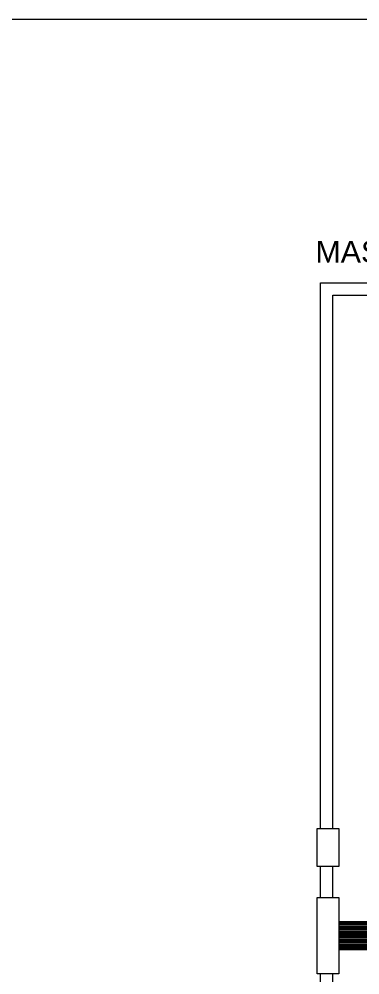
# Model space of a CAD drawing. Header units: millimetres. Extents: x 1937 to 4749, y 83 to 1608.
# Drawn here: x 2794.6 to 2863.5, y 181.3 to 374.9 of the extents above; entities that cross this region are included whole.
import ezdxf

# ---------------------------------------------------------------- set-up
doc = ezdxf.new("R2010")
doc.units = ezdxf.units.MM
doc.layers.get('0').update_dxf_attribs({"lineweight": 0})
for name, color, linetype, lineweight in [('Box Panel', 7, 'Continuous', 0), ('Enc_Dir', 2, 'Continuous', 30), ('Enc_In', 3, 'Continuous', 30)]:
    doc.layers.add(name, color=color, linetype=linetype, lineweight=lineweight)
doc.layers.add('Text', color=7, linetype='Continuous')
doc.styles.get("Standard").update_dxf_attribs({"font": 'arial.ttf'})

msp = doc.modelspace()

# ---------------------------------------------------------------- linework, layer by layer
for points in [[(2784.829, 374.945), (3194.829, 374.945), (3194.829, 87.945), (2784.829, 87.945)], [(2854.897, 210.984), (2859.272, 210.984), (2859.272, 203.234), (2854.897, 203.234)], [(2854.897, 196.984), (2859.272, 196.984), (2859.272, 181.484), (2854.897, 181.484)]]:
    msp.add_lwpolyline(points, close=True)
at = {"layer": 'Box Panel'}
for points in [[(2855.522, 210.984), (2855.522, 321.484), (2980.522, 321.484), (2980.522, 194.297)], [(2858.022, 210.984), (2858.022, 318.984), (2978.022, 318.984), (2978.022, 194.297)], [(2855.522, 196.984), (2855.522, 203.234)], [(2858.022, 196.984), (2858.022, 203.234)], [(2980.522, 185.547), (2980.522, 171.484), (2855.522, 171.484), (2855.522, 171.484), (2855.522, 181.484)], [(2978.022, 185.547), (2978.022, 173.984), (2858.022, 173.984), (2858.022, 173.984), (2858.022, 181.484)]]:
    msp.add_lwpolyline(points, dxfattribs=at)
at = {"layer": 'Enc_Dir'}
for p, q in [((2870.022, 191.484), (2859.272, 191.484)), ((2871.022, 190.484), (2859.272, 190.484)), ((2872.022, 189.484), (2859.272, 189.484)), ((2873.022, 188.484), (2859.272, 188.484)), ((2874.022, 187.484), (2859.272, 187.484)), ((2875.022, 186.484), (2859.272, 186.484))]:
    msp.add_line(p, q, dxfattribs=at)
at = {"layer": 'Enc_In'}
for p, q in [((2869.522, 191.984), (2859.272, 191.984)), ((2870.522, 190.984), (2859.272, 190.984)), ((2871.522, 189.984), (2859.272, 189.984)), ((2872.522, 188.984), (2859.272, 188.984)), ((2873.522, 187.984), (2859.272, 187.984)), ((2874.522, 186.984), (2859.272, 186.984))]:
    msp.add_line(p, q, dxfattribs=at)

# ---------------------------------------------------------------- texts
at = {"layer": 'Text', "insert": (2917.016, 327.784), "char_height": 4.4, "attachment_point": 5}
msp.add_mtext_dynamic_manual_height_columns('\\pxqc;MASUKAN ENCODER & KONTROL DRIVER', width=127.44022, gutter_width=2.062, heights=[5.229], dxfattribs=at)

doc.saveas('drawing.dxf')
